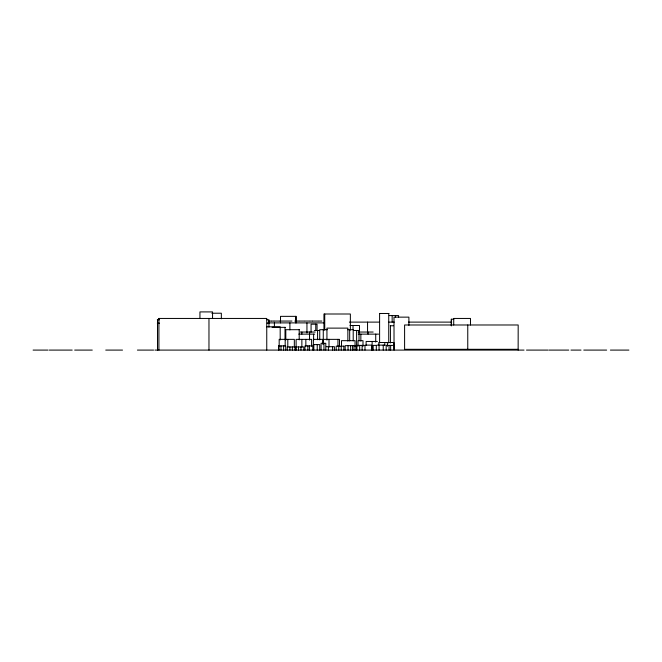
<?xml version="1.0" encoding="UTF-8"?>
<svg xmlns="http://www.w3.org/2000/svg" width="662" height="662" viewBox="0 0 662 662"><rect width="100%" height="100%" fill="white"/><g stroke="black" fill="none" stroke-linecap="round" stroke-linejoin="round"><path stroke-width="0.99" d="M211.832 313.217L221.34 313.217L221.34 318.819M379.425 313.482L388.991 313.482M389.248 315.575L398.565 315.575L398.565 317.437M158.632 318.447L266.753 318.447L266.753 350.09M453.809 319.233L451.227 319.233L451.227 325.77M157.324 319.754L159.55 319.754M266.885 319.754L268.954 319.754L268.954 327.144M268.482 321.062L271.147 321.062M271.536 321.062L273.853 321.062M274.225 321.062L279.025 321.062M279.397 321.062L281.706 321.062M282.343 321.062L291.975 321.062M294.805 321.062L298.868 321.062M299.332 321.062L304.611 321.062M305.141 321.062L309.667 321.062M310.18 321.062L312.497 321.062M312.828 321.062L317.826 321.062M318.397 321.062L321.856 321.062M349.37 322.113L379.442 322.113M388.834 322.113L394.295 322.113M408.528 322.113L451.683 322.113M268.027 322.89L324.057 322.89M157.324 323.155L159.55 323.155M267.167 323.155L268.954 323.155M350.016 325.505L359.499 325.505L359.499 332.68M390.232 325.77L393.427 325.77M266.612 326.813L280.192 326.813L280.192 339.97M272.074 327.342L285.248 327.342M299.307 329.693L285.785 329.693L285.818 339.887M327.334 329.693L319.738 329.693L319.738 339.887M347.649 329.693L353.21 329.693L353.21 340.913M314.367 330.479L319.638 330.479M353.516 330.479L359.019 330.479L359.019 340.798M300.217 332.043L315.236 332.043M358.175 332.043L373.169 332.043M298.785 334.136L314.665 334.136M358.241 334.136L378.581 334.136M323.801 339.366L339.498 339.366L339.498 346.193M377.365 341.46L366.119 341.46L366.119 345.291M313.258 344.596L319.713 344.596L319.713 350.09M365.598 345.117L371.614 345.117L371.614 350.09M377.026 345.117L385.069 345.117M394.039 345.382L386.194 345.382L386.194 350.09M343.901 346.168L336.18 346.168L336.18 350.09M326.358 346.689L334.401 346.689L334.401 350.09M518.181 349.304L404.598 349.304L404.598 324.984L518.181 324.984L518.147 350.09M33.1 350.09L48.086 350.09M49.319 350.09L72.191 350.09M74.674 350.09L92.266 350.09M105.738 350.09L122.52 350.09M137.415 350.09L153.584 350.09M154.9 350.09L524.047 350.09M526.497 350.09L548.169 350.09M549.137 350.09L568.766 350.09M570.967 350.09L581.004 350.09M583.768 350.09L606.64 350.09M610.405 350.09L628.9 350.09M470.492 324.984L470.492 318.447L453.718 318.447L453.718 324.984M467.761 324.984L467.761 349.304M451.476 319.233L451.476 325.77M408.901 325.381L408.901 317.139L393.998 317.139L394.039 350.09L393.94 342.502L378.78 342.502L378.78 345.349M395.487 315.575L395.487 317.437M392.152 315.575L392.152 322.113M390.646 345.382L390.646 350.09M390.431 325.77L390.431 342.999M389.066 345.382L389.066 350.09M388.735 313.482L388.735 342.974M387.402 342.502L387.402 346.3M384.788 342.502L384.788 345.349M383.24 345.117L383.24 350.09M379.599 313.482L379.599 342.974M379.061 345.117L379.061 350.09M376.314 350.09L376.314 345.382L373.178 345.382L373.178 350.09M375.718 334.136L375.718 342.113M372.135 341.46L372.135 350.09M368.055 332.043L368.055 334.136M367.551 322.113L367.551 333.102M364.985 350.09L364.985 345.382L356.81 345.382L356.81 350.09M362.999 346.325L362.999 340.673L358.034 340.673L358.034 346.325M362.114 345.382L362.114 350.09M360.856 334.136L360.856 341.12M359.681 345.382L359.681 350.09M356.603 330.479L356.603 350.09M355.866 350.09L355.866 345.647L345.175 345.647L345.175 350.09M355.055 346.325L355.055 340.673L341.493 340.673L341.493 346.325M354.029 345.647L354.029 350.09M353.028 325.505L353.028 329.602M352.589 345.647L352.589 350.09M350.645 345.647L350.645 350.09M350.363 330.04L350.363 314.003L323.95 314.003L323.95 330.04M349.677 329.693L349.677 340.913M348.047 345.647L348.047 350.09M347.856 341.104L347.856 328.12L326.937 328.12L326.937 340.103M343.851 346.168L343.851 350.09M341.236 346.168L341.236 350.09M338.795 346.168L338.795 350.09M337.951 339.366L337.951 346.193M332.572 346.689L332.572 350.09M329.006 339.366L329.006 347.161M328.385 346.689L328.385 350.09M325.787 350.09L325.787 343.288L321.078 343.288L321.078 350.09M324.736 314.003L324.736 330.04M323.958 343.288L323.958 350.09M323.271 329.693L323.271 343.967M322.791 344.24L322.791 339.366L313.374 339.366L313.374 346.193M317.578 330.479L317.578 339.763M317.239 344.596L317.239 350.09M317.057 330.173L317.057 324.198L311.066 324.198L311.066 332.167M315.766 324.198L315.766 330.173M313.813 344.596L313.813 350.09M313.606 334.136L313.606 340.119M312.828 350.09L312.828 345.903L304.975 345.903L304.975 350.09M311.595 346.193L311.595 339.366L296.113 339.366L296.113 350.09M309.609 332.043L309.609 334.136M309.526 334.136L309.526 340.119M309.427 345.903L309.427 350.09M307.855 345.903L307.855 350.09M306.945 322.89L306.945 332.969M305.844 339.366L305.844 346.193M303.841 350.09L303.841 346.954L295.657 346.954L295.657 350.09M301.872 332.043L301.872 334.136M301.864 339.366L301.864 347.161M300.962 346.954L300.962 350.09M299.199 329.693L299.199 339.887M298.529 346.954L298.529 350.09M296.228 322.89L296.228 316.353L280.514 316.353L280.514 322.89M295.724 316.353L295.724 322.89M294.971 350.09L294.971 346.954L287.3 346.954L287.3 350.09M294.333 347.161L294.333 339.366L279.174 339.366L279.174 346.193M292.356 346.954L292.356 350.09M289.898 322.89L289.898 329.941M289.915 346.954L289.915 350.09M287.796 339.366L287.796 347.161M285.719 350.09L285.719 345.903L278.661 345.903L278.661 350.09M285.181 339.366L285.181 346.193M285.016 327.342L285.016 339.747M283.626 345.903L283.626 350.09M281.011 345.903L281.011 350.09M278.917 345.903L278.917 350.09M274.399 322.89L274.399 326.92M212.552 318.447L212.552 311.91L199.941 311.91L199.941 318.447M208.969 318.447L208.969 350.09M158.913 318.447L158.913 350.09M157.498 319.754L157.498 350.09"/></g></svg>
